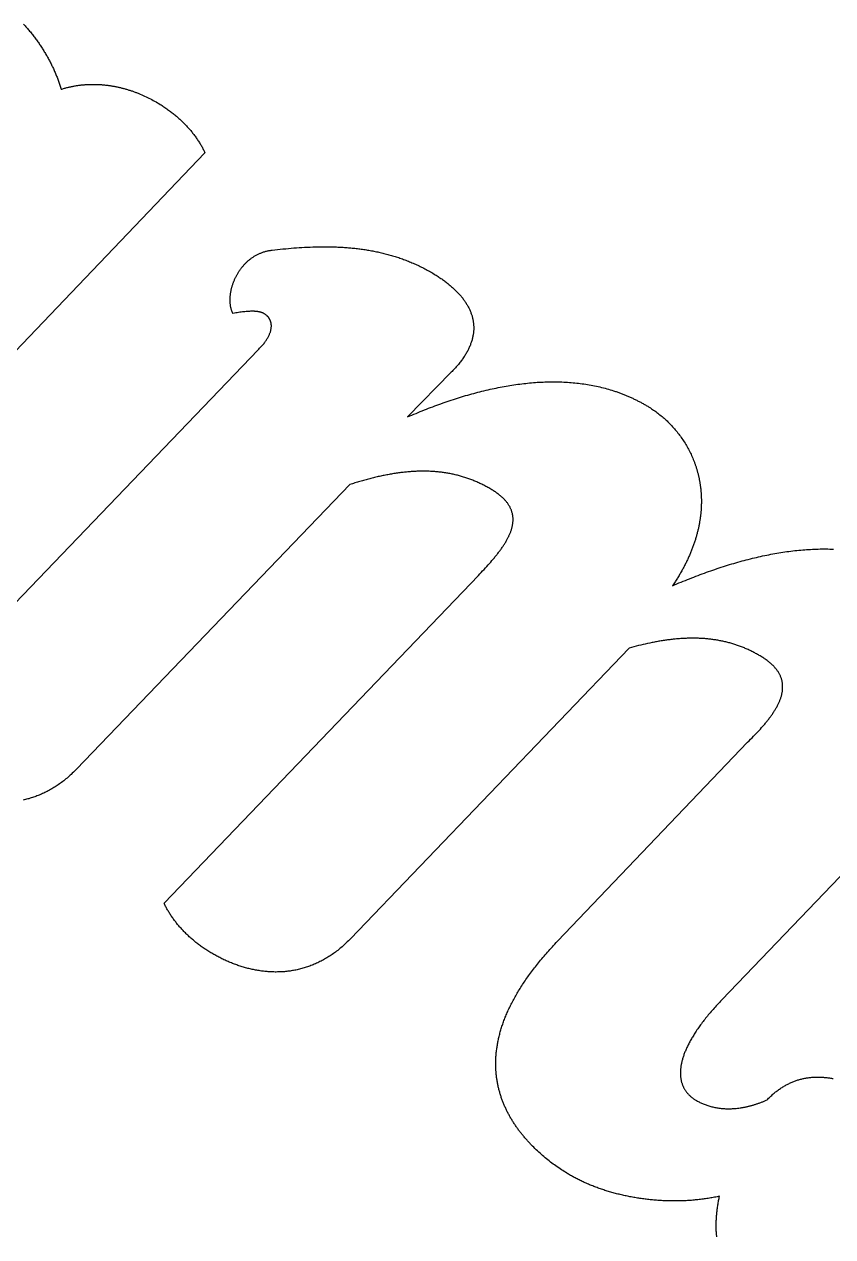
# Model space of a CAD drawing. Extents: x 156 to 510, y 849 to 1306.
# Drawn here: x 202.46 to 228.22, y 932.41 to 971.03 of the extents above; entities that cross this region are included whole.
import ezdxf

# ---------------------------------------------------------------- set-up
doc = ezdxf.new("R2010")
doc.units = 0
doc.layers.add('color#7d7d7dff', color=1, linetype='CONTINUOUS')

msp = doc.modelspace()

# ---------------------------------------------------------------- linework, layer by layer
at = {"layer": 'color#7d7d7dff'}
for points in [[(202.44, 971.032), (202.465, 971.004), (202.489, 970.977), (202.514, 970.95), (202.538, 970.922), (202.561, 970.895), (202.585, 970.868), (202.608, 970.84), (202.631, 970.812), (202.654, 970.785), (202.676, 970.757), (202.699, 970.729), (202.721, 970.701), (202.743, 970.673), (202.764, 970.645), (202.786, 970.617), (202.807, 970.589), (202.828, 970.561), (202.849, 970.532), (202.87, 970.504), (202.89, 970.476), (202.91, 970.447), (202.93, 970.418), (202.95, 970.39), (202.969, 970.361), (202.988, 970.332), (203.007, 970.303), (203.026, 970.275), (203.045, 970.246), (203.063, 970.217), (203.081, 970.187), (203.099, 970.158), (203.117, 970.129), (203.135, 970.1), (203.152, 970.07), (203.169, 970.041), (203.186, 970.011), (203.203, 969.981), (203.219, 969.952), (203.235, 969.922), (203.251, 969.892), (203.267, 969.862), (203.283, 969.832), (203.298, 969.802), (203.313, 969.772), (203.328, 969.742), (203.343, 969.712), (203.358, 969.681), (203.372, 969.651), (203.386, 969.62), (203.4, 969.59), (203.414, 969.559), (203.427, 969.528), (203.441, 969.497), (203.454, 969.466), (203.467, 969.435), (203.48, 969.404), (203.492, 969.373), (203.504, 969.342), (203.516, 969.311), (203.528, 969.279), (203.54, 969.248), (203.551, 969.216), (203.563, 969.185), (203.574, 969.153), (203.585, 969.121), (203.595, 969.09), (203.606, 969.058), (203.616, 969.026), (203.626, 968.994), (203.636, 968.961), (203.661, 968.969), (203.687, 968.977), (203.712, 968.985), (203.737, 968.992), (203.763, 968.999), (203.788, 969.006), (203.813, 969.013), (203.839, 969.019), (203.864, 969.026), (203.89, 969.032), (203.915, 969.038), (203.941, 969.043), (203.966, 969.049), (203.992, 969.054), (204.018, 969.059), (204.043, 969.064), (204.069, 969.068), (204.094, 969.073), (204.12, 969.077), (204.146, 969.081), (204.171, 969.085), (204.197, 969.088), (204.223, 969.091), (204.248, 969.095), (204.274, 969.098), (204.3, 969.1), (204.325, 969.103), (204.351, 969.105), (204.377, 969.107), (204.403, 969.109), (204.428, 969.111), (204.454, 969.113), (204.48, 969.114), (204.506, 969.115), (204.531, 969.116), (204.557, 969.117), (204.583, 969.117), (204.608, 969.118), (204.634, 969.118), (204.66, 969.118), (204.685, 969.118), (204.711, 969.118), (204.737, 969.117), (204.762, 969.116), (204.788, 969.115), (204.814, 969.114), (204.839, 969.113), (204.865, 969.112), (204.891, 969.11), (204.916, 969.108), (204.942, 969.106), (204.967, 969.104), (204.993, 969.102), (205.018, 969.099), (205.044, 969.096), (205.069, 969.093), (205.095, 969.09), (205.12, 969.087), (205.145, 969.084), (205.171, 969.08), (205.196, 969.076), (205.222, 969.073), (205.247, 969.068), (205.272, 969.064), (205.297, 969.06), (205.323, 969.055), (205.348, 969.05), (205.373, 969.045), (205.398, 969.04), (205.423, 969.035), (205.448, 969.03), (205.473, 969.024), (205.498, 969.018), (205.523, 969.013), (205.548, 969.006), (205.573, 969), (205.598, 968.994), (205.622, 968.987), (205.647, 968.981), (205.672, 968.974), (205.696, 968.967), (205.721, 968.96), (205.745, 968.952), (205.77, 968.945), (205.794, 968.937), (205.819, 968.93), (205.843, 968.922), (205.867, 968.914), (205.892, 968.906), (205.916, 968.897), (205.94, 968.889), (205.964, 968.88), (205.988, 968.871), (206.012, 968.862), (206.036, 968.853), (206.06, 968.844), (206.084, 968.835), (206.108, 968.825), (206.131, 968.816), (206.155, 968.806), (206.202, 968.786), (206.249, 968.766), (206.295, 968.745), (206.342, 968.723), (206.388, 968.701), (206.433, 968.679), (206.479, 968.656), (206.524, 968.632), (206.569, 968.608), (206.613, 968.584), (206.657, 968.559), (206.701, 968.533), (206.744, 968.507), (206.788, 968.481), (206.818, 968.462), (206.849, 968.442), (206.879, 968.422), (206.91, 968.402), (206.94, 968.382), (206.969, 968.362), (206.999, 968.341), (207.028, 968.32), (207.057, 968.299), (207.086, 968.278), (207.114, 968.257), (207.142, 968.235), (207.17, 968.213), (207.198, 968.191), (207.226, 968.169), (207.253, 968.147), (207.28, 968.124), (207.307, 968.102), (207.333, 968.079), (207.359, 968.056), (207.385, 968.033), (207.411, 968.009), (207.436, 967.986), (207.461, 967.962), (207.486, 967.938), (207.511, 967.914), (207.535, 967.89), (207.559, 967.866), (207.583, 967.842), (207.606, 967.817), (207.629, 967.793), (207.652, 967.768), (207.675, 967.743), (207.697, 967.718), (207.719, 967.693), (207.741, 967.668), (207.762, 967.643), (207.783, 967.618), (207.804, 967.592), (207.824, 967.567), (207.844, 967.541), (207.864, 967.515), (207.884, 967.49), (207.903, 967.464), (207.922, 967.438), (207.94, 967.412), (207.958, 967.386), (207.976, 967.36), (207.994, 967.334), (208.011, 967.307), (208.028, 967.281), (208.044, 967.255), (208.061, 967.228), (208.077, 967.202), (208.092, 967.176), (208.107, 967.149), (208.122, 967.123), (208.136, 967.096), (208.151, 967.07), (208.164, 967.043), (208.178, 967.017), (208.191, 966.99), (208.203, 966.964), (208.216, 966.937), (198.135, 956.391)], [(201.912, 952.329), (209.91, 960.664), (209.934, 960.687), (209.957, 960.71), (209.979, 960.733), (210, 960.756), (210.021, 960.779), (210.041, 960.802), (210.06, 960.824), (210.079, 960.847), (210.097, 960.869), (210.114, 960.892), (210.131, 960.914), (210.146, 960.936), (210.162, 960.958), (210.176, 960.98), (210.19, 961.001), (210.203, 961.023), (210.216, 961.044), (210.228, 961.066), (210.239, 961.087), (210.249, 961.108), (210.259, 961.128), (210.268, 961.149), (210.277, 961.169), (210.285, 961.19), (210.292, 961.21), (210.299, 961.23), (210.305, 961.249), (210.31, 961.269), (210.315, 961.288), (210.319, 961.307), (210.323, 961.326), (210.326, 961.345), (210.328, 961.363), (210.33, 961.382), (210.331, 961.4), (210.331, 961.418), (210.331, 961.426), (210.331, 961.435), (210.331, 961.444), (210.33, 961.453), (210.33, 961.461), (210.329, 961.47), (210.328, 961.478), (210.327, 961.487), (210.326, 961.495), (210.325, 961.503), (210.323, 961.511), (210.322, 961.52), (210.32, 961.528), (210.318, 961.536), (210.316, 961.544), (210.314, 961.551), (210.311, 961.559), (210.309, 961.567), (210.306, 961.575), (210.303, 961.582), (210.3, 961.59), (210.297, 961.597), (210.294, 961.605), (210.291, 961.612), (210.287, 961.62), (210.284, 961.627), (210.28, 961.634), (210.276, 961.641), (210.272, 961.648), (210.268, 961.655), (210.264, 961.662), (210.259, 961.668), (210.254, 961.675), (210.25, 961.682), (210.245, 961.688), (210.24, 961.695), (210.235, 961.701), (210.229, 961.708), (210.224, 961.714), (210.218, 961.72), (210.213, 961.726), (210.207, 961.732), (210.201, 961.738), (210.195, 961.744), (210.182, 961.755), (210.169, 961.766), (210.155, 961.777), (210.141, 961.788), (210.127, 961.798), (210.111, 961.807), (210.103, 961.813), (210.094, 961.818), (210.085, 961.823), (210.076, 961.827), (210.066, 961.832), (210.056, 961.836), (210.047, 961.84), (210.037, 961.844), (210.026, 961.848), (210.016, 961.852), (210.005, 961.855), (209.994, 961.858), (209.983, 961.862), (209.972, 961.865), (209.961, 961.867), (209.949, 961.87), (209.937, 961.872), (209.925, 961.875), (209.912, 961.877), (209.9, 961.879), (209.887, 961.881), (209.874, 961.882), (209.861, 961.884), (209.847, 961.885), (209.834, 961.886), (209.82, 961.887), (209.806, 961.888), (209.791, 961.889), (209.777, 961.89), (209.762, 961.89), (209.747, 961.89), (209.732, 961.89), (209.7, 961.89), (209.668, 961.889), (209.635, 961.888), (209.6, 961.886), (209.565, 961.884), (209.529, 961.88), (209.491, 961.877), (209.453, 961.873), (209.413, 961.868), (209.373, 961.863), (209.331, 961.857), (209.288, 961.851), (209.244, 961.844), (209.199, 961.837), (209.153, 961.83), (209.106, 961.821), (209.099, 961.835), (209.092, 961.85), (209.086, 961.864), (209.08, 961.879), (209.074, 961.893), (209.069, 961.909), (209.064, 961.924), (209.059, 961.94), (209.054, 961.955), (209.05, 961.971), (209.046, 961.988), (209.042, 962.004), (209.039, 962.021), (209.035, 962.037), (209.032, 962.054), (209.03, 962.072), (209.027, 962.089), (209.025, 962.106), (209.023, 962.124), (209.021, 962.142), (209.02, 962.16), (209.019, 962.178), (209.018, 962.196), (209.017, 962.215), (209.017, 962.233), (209.017, 962.252), (209.017, 962.271), (209.018, 962.289), (209.018, 962.308), (209.019, 962.328), (209.021, 962.347), (209.022, 962.366), (209.024, 962.385), (209.026, 962.405), (209.028, 962.424), (209.031, 962.444), (209.034, 962.464), (209.037, 962.483), (209.04, 962.503), (209.044, 962.523), (209.047, 962.543), (209.052, 962.563), (209.056, 962.583), (209.061, 962.603), (209.066, 962.623), (209.071, 962.643), (209.076, 962.663), (209.082, 962.683), (209.088, 962.703), (209.094, 962.723), (209.101, 962.743), (209.107, 962.763), (209.114, 962.783), (209.122, 962.803), (209.129, 962.823), (209.137, 962.843), (209.145, 962.863), (209.153, 962.883), (209.162, 962.903), (209.17, 962.922), (209.179, 962.942), (209.189, 962.962), (209.198, 962.981), (209.208, 963.001), (209.218, 963.02), (209.228, 963.039), (209.239, 963.058), (209.25, 963.077), (209.261, 963.096), (209.272, 963.115), (209.284, 963.134), (209.296, 963.153), (209.308, 963.171), (209.32, 963.19), (209.333, 963.208), (209.346, 963.226), (209.359, 963.244), (209.372, 963.262), (209.386, 963.279), (209.399, 963.297), (209.414, 963.314), (209.428, 963.331), (209.443, 963.348), (209.457, 963.365), (209.472, 963.381), (209.488, 963.398), (209.503, 963.414), (209.519, 963.43), (209.535, 963.446), (209.552, 963.461), (209.568, 963.477), (209.585, 963.492), (209.602, 963.507), (209.62, 963.521), (209.637, 963.535), (209.655, 963.55), (209.673, 963.563), (209.691, 963.577), (209.71, 963.59), (209.729, 963.604), (209.748, 963.616), (209.767, 963.629), (209.787, 963.641), (209.806, 963.653), (209.827, 963.665), (209.847, 963.676), (209.867, 963.687), (209.888, 963.698), (209.909, 963.708), (209.93, 963.718), (209.952, 963.728), (209.974, 963.737), (209.996, 963.746), (210.018, 963.755), (210.04, 963.763), (210.063, 963.771), (210.086, 963.779), (210.109, 963.786), (210.133, 963.793), (210.156, 963.8), (210.18, 963.806), (210.204, 963.812), (210.229, 963.817), (210.253, 963.822), (210.278, 963.827), (210.303, 963.831), (210.329, 963.835), (210.354, 963.838), (210.441, 963.848), (210.528, 963.858), (210.615, 963.867), (210.702, 963.875), (210.789, 963.884), (210.875, 963.892), (210.962, 963.899), (211.048, 963.906), (211.134, 963.912), (211.22, 963.918), (211.306, 963.924), (211.392, 963.928), (211.478, 963.933), (211.563, 963.936), (211.649, 963.939), (211.691, 963.941), (211.734, 963.942), (211.777, 963.943), (211.819, 963.944), (211.861, 963.944), (211.904, 963.945), (211.946, 963.945), (211.989, 963.945), (212.031, 963.945), (212.073, 963.945), (212.115, 963.945), (212.157, 963.944), (212.2, 963.944), (212.242, 963.943), (212.284, 963.942), (212.326, 963.94), (212.368, 963.939), (212.409, 963.938), (212.451, 963.936), (212.493, 963.934), (212.535, 963.932), (212.576, 963.929), (212.618, 963.927), (212.659, 963.924), (212.701, 963.921), (212.742, 963.918), (212.784, 963.915), (212.825, 963.911), (212.866, 963.908), (212.908, 963.904), (212.949, 963.9), (212.99, 963.895), (213.031, 963.891), (213.072, 963.886), (213.113, 963.881), (213.154, 963.876), (213.195, 963.87), (213.235, 963.865), (213.276, 963.859), (213.317, 963.853), (213.357, 963.847), (213.398, 963.84), (213.438, 963.833), (213.479, 963.826), (213.519, 963.819), (213.559, 963.812), (213.6, 963.804), (213.64, 963.796), (213.68, 963.788), (213.72, 963.779), (213.76, 963.771), (213.8, 963.762), (213.839, 963.753), (213.879, 963.743), (213.919, 963.734), (213.958, 963.724), (213.998, 963.714), (214.037, 963.703), (214.077, 963.693), (214.116, 963.682), (214.155, 963.67), (214.194, 963.659), (214.233, 963.647), (214.272, 963.635), (214.311, 963.623), (214.35, 963.61), (214.389, 963.598), (214.428, 963.585), (214.466, 963.571), (214.505, 963.558), (214.543, 963.544), (214.582, 963.529), (214.62, 963.515), (214.658, 963.5), (214.696, 963.485), (214.734, 963.47), (214.772, 963.454), (214.81, 963.438), (214.848, 963.422), (214.886, 963.406), (214.923, 963.389), (214.961, 963.372), (214.999, 963.354), (215.036, 963.336), (215.073, 963.318), (215.11, 963.3), (215.148, 963.281), (215.185, 963.262), (215.222, 963.243), (215.258, 963.224), (215.295, 963.204), (215.332, 963.183), (215.369, 963.163), (215.405, 963.142), (215.441, 963.121), (215.478, 963.099), (215.514, 963.077), (215.55, 963.055), (215.581, 963.036), (215.611, 963.017), (215.641, 962.997), (215.671, 962.978), (215.701, 962.958), (215.73, 962.939), (215.758, 962.919), (215.787, 962.899), (215.814, 962.879), (215.842, 962.859), (215.869, 962.838), (215.896, 962.818), (215.923, 962.798), (215.949, 962.777), (215.975, 962.757), (216, 962.736), (216.025, 962.715), (216.05, 962.694), (216.074, 962.673), (216.098, 962.652), (216.121, 962.631), (216.145, 962.61), (216.167, 962.588), (216.19, 962.567), (216.212, 962.545), (216.233, 962.524), (216.254, 962.502), (216.275, 962.48), (216.296, 962.459), (216.316, 962.437), (216.335, 962.414), (216.355, 962.392), (216.373, 962.37), (216.392, 962.348), (216.41, 962.325), (216.427, 962.303), (216.445, 962.28), (216.461, 962.258), (216.478, 962.235), (216.494, 962.212), (216.509, 962.189), (216.524, 962.166), (216.539, 962.143), (216.553, 962.12), (216.567, 962.097), (216.581, 962.074), (216.594, 962.05), (216.606, 962.027), (216.619, 962.003), (216.63, 961.98), (216.642, 961.956), (216.652, 961.932), (216.663, 961.908), (216.673, 961.884), (216.682, 961.861), (216.691, 961.836), (216.7, 961.812), (216.708, 961.788), (216.716, 961.764), (216.723, 961.74), (216.73, 961.715), (216.737, 961.691), (216.743, 961.666), (216.748, 961.642), (216.753, 961.617), (216.758, 961.592), (216.762, 961.567), (216.765, 961.542), (216.768, 961.517), (216.771, 961.492), (216.773, 961.467), (216.775, 961.442), (216.776, 961.417), (216.777, 961.392), (216.777, 961.366), (216.777, 961.341), (216.777, 961.316), (216.776, 961.29), (216.774, 961.264), (216.772, 961.239), (216.769, 961.213), (216.766, 961.187), (216.763, 961.162), (216.758, 961.136), (216.754, 961.11), (216.749, 961.084), (216.743, 961.058), (216.737, 961.032), (216.731, 961.006), (216.724, 960.979), (216.716, 960.953), (216.708, 960.927), (216.699, 960.9), (216.69, 960.874), (216.68, 960.848), (216.67, 960.821), (216.66, 960.794), (216.648, 960.768), (216.637, 960.741), (216.624, 960.715), (216.612, 960.688), (216.598, 960.661), (216.585, 960.634), (216.57, 960.607), (216.555, 960.58), (216.54, 960.553), (216.524, 960.526), (216.507, 960.499), (216.49, 960.472), (216.473, 960.445), (216.455, 960.418), (216.436, 960.39), (216.417, 960.363), (216.397, 960.336), (216.377, 960.308), (216.356, 960.281), (216.334, 960.254), (216.312, 960.226), (216.29, 960.198), (216.267, 960.171), (216.243, 960.143), (216.219, 960.116), (216.194, 960.088), (216.169, 960.06), (216.143, 960.033), (216.116, 960.005), (216.089, 959.977), (216.062, 959.949), (214.673, 958.526), (214.74, 958.555), (214.806, 958.583), (214.873, 958.611), (214.939, 958.639), (215.006, 958.667), (215.072, 958.694), (215.139, 958.72), (215.205, 958.747), (215.271, 958.773), (215.338, 958.799), (215.404, 958.824), (215.47, 958.849), (215.536, 958.874), (215.602, 958.898), (215.668, 958.923), (215.734, 958.946), (215.8, 958.97), (215.866, 958.993), (215.932, 959.015), (215.998, 959.038), (216.063, 959.059), (216.129, 959.081), (216.195, 959.102), (216.26, 959.123), (216.325, 959.143), (216.391, 959.164), (216.456, 959.183), (216.521, 959.203), (216.586, 959.221), (216.651, 959.24), (216.716, 959.258), (216.781, 959.276), (216.846, 959.293), (216.911, 959.31), (216.975, 959.327), (217.04, 959.343), (217.104, 959.359), (217.169, 959.374), (217.233, 959.389), (217.297, 959.404), (217.361, 959.418), (217.425, 959.432), (217.489, 959.445), (217.553, 959.458), (217.616, 959.471), (217.68, 959.483), (217.743, 959.495), (217.807, 959.506), (217.87, 959.517), (217.933, 959.527), (217.996, 959.537), (218.059, 959.547), (218.122, 959.556), (218.184, 959.565), (218.247, 959.573), (218.309, 959.581), (218.371, 959.588), (218.434, 959.595), (218.496, 959.601), (218.557, 959.607), (218.619, 959.613), (218.681, 959.618), (218.742, 959.623), (218.804, 959.627), (218.865, 959.631), (218.926, 959.634), (218.987, 959.637), (219.048, 959.639), (219.108, 959.641), (219.169, 959.642), (219.229, 959.643), (219.289, 959.644), (219.35, 959.643), (219.409, 959.643), (219.469, 959.642), (219.529, 959.64), (219.588, 959.638), (219.648, 959.636), (219.707, 959.633), (219.766, 959.629), (219.824, 959.625), (219.883, 959.621), (219.941, 959.616), (220, 959.61), (220.058, 959.604), (220.116, 959.598), (220.173, 959.591), (220.231, 959.583), (220.288, 959.575), (220.346, 959.567), (220.403, 959.558), (220.46, 959.548), (220.516, 959.538), (220.573, 959.527), (220.629, 959.516), (220.685, 959.504), (220.741, 959.492), (220.797, 959.479), (220.852, 959.466), (220.908, 959.452), (220.963, 959.437), (221.018, 959.422), (221.072, 959.407), (221.127, 959.391), (221.181, 959.374), (221.235, 959.357), (221.289, 959.339), (221.316, 959.33), (221.343, 959.321), (221.37, 959.311), (221.396, 959.302), (221.423, 959.292), (221.45, 959.282), (221.476, 959.272), (221.503, 959.262), (221.529, 959.252), (221.555, 959.242), (221.582, 959.231), (221.608, 959.221), (221.634, 959.21), (221.66, 959.199), (221.687, 959.188), (221.713, 959.176), (221.739, 959.165), (221.765, 959.154), (221.79, 959.142), (221.816, 959.13), (221.842, 959.118), (221.868, 959.106), (221.893, 959.094), (221.919, 959.081), (221.945, 959.069), (221.97, 959.056), (221.995, 959.043), (222.021, 959.03), (222.046, 959.017), (222.071, 959.004), (222.097, 958.99), (222.122, 958.977), (222.147, 958.963), (222.172, 958.949), (222.197, 958.935), (222.222, 958.921), (222.246, 958.907), (222.271, 958.892), (222.296, 958.878), (222.32, 958.863), (222.345, 958.848), (222.37, 958.833), (222.405, 958.811), (222.44, 958.788), (222.474, 958.765), (222.509, 958.742), (222.543, 958.718), (222.577, 958.694), (222.611, 958.669), (222.645, 958.643), (222.678, 958.618), (222.711, 958.592), (222.744, 958.565), (222.776, 958.538), (222.809, 958.51), (222.841, 958.482), (222.872, 958.454), (222.904, 958.425), (222.935, 958.396), (222.966, 958.366), (222.996, 958.336), (223.026, 958.306), (223.056, 958.275), (223.086, 958.244), (223.115, 958.212), (223.144, 958.18), (223.172, 958.147), (223.2, 958.114), (223.228, 958.081), (223.256, 958.047), (223.283, 958.013), (223.31, 957.979), (223.336, 957.944), (223.362, 957.909), (223.387, 957.873), (223.412, 957.837), (223.437, 957.8), (223.461, 957.764), (223.485, 957.727), (223.509, 957.689), (223.532, 957.651), (223.555, 957.613), (223.577, 957.574), (223.598, 957.535), (223.62, 957.496), (223.64, 957.456), (223.661, 957.416), (223.681, 957.376), (223.7, 957.335), (223.719, 957.294), (223.737, 957.253), (223.755, 957.211), (223.772, 957.169), (223.789, 957.126), (223.798, 957.105), (223.806, 957.084), (223.814, 957.062), (223.822, 957.041), (223.829, 957.019), (223.837, 956.997), (223.844, 956.975), (223.852, 956.953), (223.859, 956.932), (223.866, 956.909), (223.873, 956.887), (223.88, 956.865), (223.886, 956.843), (223.893, 956.821), (223.899, 956.798), (223.905, 956.776), (223.911, 956.753), (223.917, 956.73), (223.923, 956.708), (223.929, 956.685), (223.934, 956.662), (223.94, 956.639), (223.945, 956.616), (223.95, 956.593), (223.955, 956.57), (223.959, 956.546), (223.964, 956.523), (223.969, 956.5), (223.973, 956.476), (223.977, 956.453), (223.981, 956.429), (223.985, 956.405), (223.989, 956.382), (223.992, 956.358), (223.996, 956.334), (223.999, 956.31), (224.002, 956.286), (224.005, 956.262), (224.008, 956.237), (224.01, 956.213), (224.013, 956.189), (224.015, 956.165), (224.017, 956.14), (224.019, 956.116), (224.021, 956.091), (224.022, 956.066), (224.024, 956.042), (224.025, 956.017), (224.026, 955.992), (224.027, 955.967), (224.028, 955.942), (224.029, 955.917), (224.029, 955.892), (224.029, 955.867), (224.03, 955.842), (224.03, 955.816), (224.029, 955.791), (224.029, 955.766), (224.028, 955.74), (224.028, 955.715), (224.027, 955.689), (224.026, 955.663), (224.024, 955.638), (224.023, 955.612), (224.021, 955.586), (224.02, 955.56), (224.018, 955.534), (224.015, 955.508), (224.013, 955.482), (224.011, 955.456), (224.008, 955.43), (224.005, 955.403), (224.002, 955.377), (223.999, 955.351), (223.995, 955.324), (223.992, 955.298), (223.988, 955.271), (223.984, 955.245), (223.979, 955.218), (223.975, 955.192), (223.971, 955.165), (223.966, 955.138), (223.961, 955.111), (223.956, 955.084), (223.95, 955.057), (223.945, 955.03), (223.939, 955.003), (223.933, 954.976), (223.927, 954.949), (223.921, 954.922), (223.914, 954.894), (223.907, 954.867), (223.9, 954.84), (223.893, 954.812), (223.886, 954.785), (223.879, 954.757), (223.871, 954.73), (223.863, 954.702), (223.855, 954.675), (223.846, 954.647), (223.838, 954.619), (223.829, 954.591), (223.82, 954.563), (223.811, 954.536), (223.802, 954.508), (223.792, 954.48), (223.782, 954.452), (223.772, 954.424), (223.762, 954.395), (223.752, 954.367), (223.741, 954.339), (223.73, 954.311), (223.719, 954.283), (223.708, 954.254), (223.696, 954.226), (223.684, 954.197), (223.672, 954.169), (223.66, 954.14), (223.648, 954.112), (223.635, 954.083), (223.622, 954.055), (223.609, 954.026), (223.596, 953.997), (223.583, 953.969), (223.569, 953.94), (223.555, 953.911), (223.541, 953.882), (223.526, 953.853), (223.512, 953.824), (223.497, 953.795), (223.482, 953.766), (223.467, 953.737), (223.451, 953.708), (223.435, 953.679), (223.419, 953.65), (223.403, 953.621), (223.387, 953.592), (223.37, 953.562), (223.353, 953.533), (223.336, 953.504), (223.318, 953.474), (223.301, 953.445), (223.283, 953.416), (223.265, 953.386), (223.246, 953.357), (223.228, 953.327), (223.209, 953.298), (223.19, 953.268), (223.171, 953.238), (223.151, 953.209), (223.131, 953.179), (223.111, 953.149), (223.179, 953.179), (223.247, 953.207), (223.315, 953.236), (223.383, 953.264), (223.451, 953.292), (223.519, 953.319), (223.586, 953.347), (223.654, 953.373), (223.722, 953.4), (223.789, 953.426), (223.857, 953.452), (223.924, 953.478), (223.992, 953.503), (224.059, 953.528), (224.127, 953.553), (224.194, 953.577), (224.261, 953.601), (224.328, 953.625), (224.395, 953.648), (224.462, 953.671), (224.529, 953.694), (224.596, 953.716), (224.663, 953.738), (224.73, 953.759), (224.797, 953.781), (224.863, 953.801), (224.93, 953.822), (224.996, 953.842), (225.062, 953.862), (225.129, 953.881), (225.195, 953.9), (225.261, 953.918), (225.327, 953.937), (225.393, 953.954), (225.459, 953.972), (225.525, 953.989), (225.59, 954.005), (225.656, 954.022), (225.721, 954.038), (225.787, 954.053), (225.852, 954.068), (225.917, 954.083), (225.982, 954.097), (226.047, 954.111), (226.112, 954.124), (226.177, 954.137), (226.241, 954.15), (226.306, 954.162), (226.37, 954.173), (226.434, 954.185), (226.498, 954.196), (226.563, 954.206), (226.626, 954.216), (226.69, 954.226), (226.754, 954.235), (226.817, 954.243), (226.881, 954.251), (226.944, 954.259), (227.007, 954.267), (227.07, 954.273), (227.133, 954.28), (227.196, 954.286), (227.258, 954.291), (227.321, 954.296), (227.383, 954.301), (227.445, 954.305), (227.507, 954.308), (227.569, 954.311), (227.631, 954.314), (227.693, 954.316), (227.754, 954.318), (227.815, 954.319), (227.876, 954.32), (227.937, 954.32), (227.998, 954.32), (228.059, 954.319), (228.119, 954.317), (228.18, 954.316), (228.24, 954.313)], [(224.52, 932.409), (224.517, 932.439), (224.514, 932.469), (224.512, 932.499), (224.51, 932.529), (224.508, 932.559), (224.506, 932.589), (224.505, 932.62), (224.504, 932.651), (224.503, 932.681), (224.502, 932.712), (224.502, 932.743), (224.502, 932.775), (224.502, 932.806), (224.503, 932.838), (224.503, 932.869), (224.504, 932.901), (224.506, 932.933), (224.507, 932.965), (224.509, 932.997), (224.511, 933.03), (224.513, 933.062), (224.516, 933.095), (224.519, 933.128), (224.522, 933.161), (224.525, 933.194), (224.529, 933.227), (224.533, 933.26), (224.537, 933.294), (224.541, 933.327), (224.546, 933.361), (224.551, 933.395), (224.556, 933.429), (224.562, 933.463), (224.568, 933.497), (224.574, 933.532), (224.58, 933.566), (224.587, 933.601), (224.593, 933.636), (224.601, 933.671), (224.608, 933.706), (224.568, 933.697), (224.528, 933.688), (224.488, 933.68), (224.447, 933.672), (224.407, 933.665), (224.367, 933.657), (224.326, 933.65), (224.286, 933.643), (224.245, 933.637), (224.204, 933.63), (224.164, 933.624), (224.123, 933.618), (224.082, 933.613), (224.041, 933.608), (224, 933.602), (223.959, 933.598), (223.918, 933.593), (223.877, 933.589), (223.836, 933.585), (223.795, 933.581), (223.754, 933.577), (223.713, 933.574), (223.671, 933.571), (223.63, 933.568), (223.589, 933.566), (223.548, 933.563), (223.506, 933.561), (223.465, 933.559), (223.424, 933.558), (223.382, 933.557), (223.341, 933.555), (223.3, 933.555), (223.258, 933.554), (223.217, 933.554), (223.176, 933.553), (223.135, 933.553), (223.093, 933.554), (223.052, 933.554), (223.011, 933.555), (222.97, 933.556), (222.928, 933.557), (222.887, 933.559), (222.846, 933.561), (222.805, 933.562), (222.764, 933.565), (222.723, 933.567), (222.682, 933.57), (222.641, 933.572), (222.6, 933.575), (222.559, 933.579), (222.518, 933.582), (222.478, 933.586), (222.437, 933.59), (222.396, 933.594), (222.356, 933.598), (222.315, 933.603), (222.275, 933.608), (222.234, 933.613), (222.194, 933.618), (222.154, 933.623), (222.114, 933.629), (222.074, 933.635), (222.034, 933.641), (221.994, 933.647), (221.954, 933.654), (221.914, 933.66), (221.875, 933.667), (221.835, 933.674), (221.796, 933.682), (221.756, 933.689), (221.717, 933.697), (221.678, 933.705), (221.639, 933.713), (221.6, 933.721), (221.561, 933.73), (221.523, 933.739), (221.484, 933.747), (221.446, 933.757), (221.407, 933.766), (221.369, 933.775), (221.331, 933.785), (221.293, 933.795), (221.256, 933.805), (221.218, 933.815), (221.181, 933.826), (221.143, 933.836), (221.106, 933.847), (221.069, 933.858), (221.032, 933.869), (220.996, 933.881), (220.959, 933.892), (220.923, 933.904), (220.886, 933.916), (220.85, 933.928), (220.814, 933.94), (220.779, 933.953), (220.743, 933.965), (220.708, 933.978), (220.673, 933.991), (220.638, 934.004), (220.603, 934.018), (220.568, 934.031), (220.534, 934.045), (220.5, 934.059), (220.465, 934.073), (220.432, 934.087), (220.398, 934.101), (220.365, 934.116), (220.331, 934.13), (220.298, 934.145), (220.266, 934.16), (220.233, 934.175), (220.201, 934.191), (220.168, 934.206), (220.136, 934.222), (220.105, 934.238), (220.073, 934.254), (220.042, 934.27), (220.011, 934.286), (219.98, 934.303), (219.95, 934.319), (219.92, 934.336), (219.89, 934.353), (219.86, 934.37), (219.83, 934.387), (219.801, 934.404), (219.772, 934.422), (219.743, 934.44), (219.7, 934.466), (219.657, 934.494), (219.614, 934.522), (219.571, 934.55), (219.528, 934.579), (219.485, 934.608), (219.441, 934.638), (219.398, 934.669), (219.355, 934.7), (219.313, 934.731), (219.27, 934.763), (219.227, 934.795), (219.184, 934.828), (219.142, 934.862), (219.1, 934.896), (219.058, 934.93), (219.016, 934.965), (218.974, 935.001), (218.932, 935.037), (218.891, 935.073), (218.85, 935.11), (218.809, 935.147), (218.769, 935.185), (218.729, 935.224), (218.689, 935.263), (218.65, 935.302), (218.63, 935.322), (218.611, 935.342), (218.591, 935.362), (218.572, 935.382), (218.553, 935.403), (218.533, 935.423), (218.514, 935.444), (218.496, 935.465), (218.477, 935.486), (218.458, 935.507), (218.439, 935.528), (218.421, 935.549), (218.403, 935.57), (218.384, 935.592), (218.366, 935.614), (218.348, 935.635), (218.33, 935.657), (218.313, 935.679), (218.295, 935.701), (218.278, 935.724), (218.26, 935.746), (218.243, 935.768), (218.226, 935.791), (218.209, 935.814), (218.192, 935.837), (218.175, 935.86), (218.159, 935.883), (218.142, 935.906), (218.126, 935.929), (218.11, 935.953), (218.094, 935.976), (218.078, 936), (218.063, 936.024), (218.047, 936.048), (218.032, 936.072), (218.017, 936.096), (218.002, 936.12), (217.987, 936.145), (217.972, 936.169), (217.958, 936.194), (217.944, 936.219), (217.93, 936.244), (217.916, 936.269), (217.902, 936.294), (217.888, 936.319), (217.875, 936.345), (217.862, 936.37), (217.848, 936.396), (217.836, 936.422), (217.823, 936.447), (217.811, 936.473), (217.798, 936.5), (217.786, 936.526), (217.774, 936.552), (217.763, 936.579), (217.751, 936.605), (217.74, 936.632), (217.729, 936.659), (217.718, 936.686), (217.707, 936.713), (217.697, 936.74), (217.687, 936.767), (217.677, 936.795), (217.667, 936.822), (217.657, 936.85), (217.648, 936.878), (217.639, 936.906), (217.63, 936.934), (217.622, 936.962), (217.613, 936.99), (217.605, 937.019), (217.597, 937.047), (217.589, 937.076), (217.582, 937.104), (217.575, 937.133), (217.568, 937.162), (217.561, 937.191), (217.555, 937.221), (217.548, 937.25), (217.543, 937.279), (217.537, 937.309), (217.531, 937.339), (217.526, 937.369), (217.521, 937.398), (217.517, 937.429), (217.512, 937.459), (217.508, 937.489), (217.504, 937.519), (217.501, 937.55), (217.497, 937.581), (217.494, 937.611), (217.492, 937.642), (217.489, 937.673), (217.487, 937.704), (217.485, 937.735), (217.483, 937.767), (217.482, 937.798), (217.481, 937.83), (217.48, 937.862), (217.48, 937.893), (217.48, 937.925), (217.48, 937.957), (217.48, 937.989), (217.481, 938.022), (217.482, 938.054), (217.484, 938.087), (217.485, 938.119), (217.487, 938.152), (217.49, 938.185), (217.492, 938.218), (217.495, 938.251), (217.498, 938.284), (217.502, 938.317), (217.506, 938.351), (217.51, 938.384), (217.515, 938.418), (217.52, 938.452), (217.525, 938.486), (217.53, 938.52), (217.536, 938.554), (217.543, 938.588), (217.549, 938.623), (217.556, 938.657), (217.563, 938.692), (217.571, 938.726), (217.579, 938.761), (217.587, 938.796), (217.596, 938.831), (217.605, 938.866), (217.614, 938.902), (217.624, 938.937), (217.634, 938.972), (217.645, 939.008), (217.655, 939.044), (217.667, 939.08), (217.678, 939.116), (217.69, 939.152), (217.703, 939.188), (217.715, 939.224), (217.728, 939.261), (217.742, 939.297), (217.756, 939.334), (217.77, 939.371), (217.784, 939.407), (217.799, 939.444), (217.815, 939.481), (217.831, 939.519), (217.847, 939.556), (217.863, 939.593), (217.88, 939.631), (217.898, 939.669), (217.915, 939.706), (217.934, 939.744), (217.952, 939.782), (217.971, 939.821), (217.991, 939.859), (218.01, 939.897), (218.031, 939.936), (218.051, 939.974), (218.072, 940.013), (218.094, 940.052), (218.116, 940.091), (218.138, 940.13), (218.161, 940.169), (218.184, 940.208), (218.208, 940.247), (218.232, 940.287), (218.256, 940.326), (218.281, 940.366), (218.307, 940.406), (218.333, 940.446), (218.359, 940.486), (218.386, 940.526), (218.413, 940.566), (218.44, 940.607), (218.468, 940.647), (218.497, 940.688), (218.526, 940.728), (218.555, 940.769), (218.585, 940.81), (218.616, 940.851), (218.647, 940.892), (218.678, 940.933), (218.71, 940.975), (218.742, 941.016), (218.775, 941.058), (218.808, 941.1), (218.841, 941.141), (218.876, 941.183), (218.91, 941.225), (218.945, 941.267), (218.981, 941.31), (219.017, 941.352), (219.054, 941.394), (219.091, 941.437), (219.128, 941.48), (219.166, 941.523), (219.205, 941.565), (219.244, 941.608), (219.284, 941.652), (219.324, 941.695), (219.364, 941.738), (219.405, 941.782), (219.447, 941.825), (225.504, 948.168), (225.552, 948.214), (225.599, 948.261), (225.645, 948.307), (225.691, 948.353), (225.736, 948.4), (225.78, 948.446), (225.824, 948.492), (225.867, 948.538), (225.909, 948.584), (225.95, 948.63), (225.97, 948.653), (225.99, 948.676), (226.01, 948.699), (226.029, 948.722), (226.049, 948.745), (226.068, 948.767), (226.086, 948.79), (226.105, 948.813), (226.123, 948.836), (226.141, 948.859), (226.159, 948.881), (226.177, 948.904), (226.194, 948.927), (226.211, 948.949), (226.228, 948.972), (226.244, 948.994), (226.26, 949.017), (226.276, 949.04), (226.291, 949.062), (226.307, 949.084), (226.322, 949.107), (226.336, 949.129), (226.35, 949.152), (226.364, 949.174), (226.378, 949.196), (226.391, 949.219), (226.404, 949.241), (226.417, 949.263), (226.429, 949.285), (226.441, 949.307), (226.453, 949.329), (226.464, 949.351), (226.475, 949.373), (226.486, 949.395), (226.496, 949.417), (226.506, 949.439), (226.515, 949.461), (226.524, 949.483), (226.533, 949.505), (226.541, 949.526), (226.549, 949.548), (226.557, 949.57), (226.564, 949.591), (226.57, 949.613), (226.577, 949.634), (226.582, 949.656), (226.588, 949.677), (226.593, 949.699), (226.598, 949.72), (226.602, 949.741), (226.606, 949.762), (226.609, 949.784), (226.612, 949.805), (226.614, 949.826), (226.616, 949.847), (226.618, 949.868), (226.619, 949.889), (226.619, 949.91), (226.619, 949.931), (226.619, 949.951), (226.618, 949.972), (226.617, 949.993), (226.615, 950.013), (226.613, 950.034), (226.61, 950.054), (226.607, 950.075), (226.603, 950.095), (226.599, 950.116), (226.594, 950.136), (226.589, 950.156), (226.583, 950.176), (226.577, 950.196), (226.57, 950.216), (226.562, 950.236), (226.554, 950.256), (226.546, 950.276), (226.537, 950.296), (226.527, 950.316), (226.517, 950.335), (226.507, 950.355), (226.495, 950.374), (226.484, 950.394), (226.471, 950.413), (226.458, 950.433), (226.445, 950.452), (226.431, 950.471), (226.416, 950.49), (226.401, 950.509), (226.385, 950.528), (226.368, 950.547), (226.351, 950.566), (226.333, 950.585), (226.315, 950.604), (226.296, 950.622), (226.277, 950.641), (226.256, 950.66), (226.236, 950.678), (226.214, 950.696), (226.192, 950.715), (226.169, 950.733), (226.146, 950.751), (226.122, 950.769), (226.097, 950.787), (226.072, 950.805), (226.046, 950.823), (226.019, 950.841), (225.992, 950.858), (225.964, 950.876), (225.935, 950.894), (225.905, 950.911), (225.876, 950.929), (225.847, 950.946), (225.817, 950.963), (225.788, 950.979), (225.758, 950.995), (225.728, 951.011), (225.699, 951.027), (225.669, 951.042), (225.639, 951.057), (225.609, 951.072), (225.579, 951.086), (225.549, 951.1), (225.519, 951.114), (225.489, 951.128), (225.459, 951.141), (225.429, 951.154), (225.399, 951.167), (225.368, 951.179), (225.338, 951.192), (225.308, 951.203), (225.277, 951.215), (225.246, 951.226), (225.216, 951.238), (225.185, 951.248), (225.154, 951.259), (225.124, 951.269), (225.093, 951.279), (225.062, 951.289), (225.031, 951.299), (225, 951.308), (224.969, 951.317), (224.938, 951.326), (224.906, 951.334), (224.875, 951.342), (224.844, 951.35), (224.812, 951.358), (224.781, 951.365), (224.75, 951.373), (224.718, 951.38), (224.686, 951.386), (224.655, 951.393), (224.623, 951.399), (224.591, 951.405), (224.559, 951.411), (224.527, 951.416), (224.495, 951.421), (224.463, 951.426), (224.431, 951.431), (224.399, 951.436), (224.367, 951.44), (224.335, 951.444), (224.302, 951.448), (224.27, 951.451), (224.237, 951.455), (224.205, 951.458), (224.172, 951.461), (224.139, 951.463), (224.107, 951.466), (224.074, 951.468), (224.041, 951.47), (224.008, 951.472), (223.975, 951.473), (223.942, 951.474), (223.909, 951.476), (223.876, 951.476), (223.843, 951.477), (223.809, 951.478), (223.776, 951.478), (223.743, 951.478), (223.709, 951.478), (223.676, 951.477), (223.642, 951.476), (223.608, 951.476), (223.575, 951.475), (223.541, 951.473), (223.507, 951.472), (223.473, 951.47), (223.439, 951.468), (223.405, 951.466), (223.371, 951.464), (223.337, 951.462), (223.303, 951.459), (223.268, 951.456), (223.234, 951.453), (223.199, 951.45), (223.165, 951.446), (223.13, 951.443), (223.096, 951.439), (223.061, 951.435), (223.026, 951.431), (222.991, 951.426), (222.956, 951.422), (222.922, 951.417), (222.886, 951.412), (222.851, 951.407), (222.816, 951.401), (222.781, 951.396), (222.746, 951.39), (222.71, 951.384), (222.675, 951.378), (222.639, 951.372), (222.604, 951.366), (222.568, 951.359), (222.532, 951.353), (222.497, 951.346), (222.461, 951.339), (222.389, 951.324), (222.317, 951.309), (222.244, 951.293), (222.172, 951.276), (222.099, 951.259), (222.026, 951.241), (221.952, 951.223), (221.878, 951.204), (221.804, 951.184), (221.73, 951.164), (212.851, 941.903), (212.817, 941.869), (212.784, 941.835), (212.751, 941.803), (212.717, 941.771), (212.684, 941.739), (212.65, 941.708), (212.616, 941.678), (212.582, 941.649), (212.548, 941.62), (212.514, 941.591), (212.479, 941.563), (212.445, 941.536), (212.41, 941.509), (212.375, 941.483), (212.341, 941.458), (212.306, 941.433), (212.271, 941.408), (212.236, 941.385), (212.201, 941.361), (212.165, 941.339), (212.13, 941.316), (212.095, 941.295), (212.059, 941.274), (212.024, 941.253), (211.988, 941.233), (211.952, 941.214), (211.916, 941.195), (211.88, 941.177), (211.845, 941.159), (211.808, 941.142), (211.772, 941.125), (211.736, 941.109), (211.7, 941.093), (211.664, 941.078), (211.627, 941.063), (211.591, 941.049), (211.555, 941.036), (211.518, 941.023), (211.482, 941.01), (211.445, 940.998), (211.409, 940.986), (211.372, 940.975), (211.335, 940.964), (211.299, 940.954), (211.262, 940.944), (211.225, 940.935), (211.188, 940.927), (211.152, 940.918), (211.115, 940.91), (211.078, 940.903), (211.041, 940.896), (211.004, 940.89), (210.967, 940.884), (210.93, 940.878), (210.893, 940.873), (210.857, 940.869), (210.82, 940.864), (210.783, 940.861), (210.746, 940.857), (210.709, 940.855), (210.672, 940.852), (210.635, 940.85), (210.598, 940.849), (210.561, 940.847), (210.525, 940.847), (210.488, 940.846), (210.451, 940.846), (210.414, 940.847), (210.377, 940.848), (210.341, 940.849), (210.304, 940.851), (210.267, 940.853), (210.231, 940.855), (210.194, 940.858), (210.158, 940.861), (210.121, 940.865), (210.085, 940.869), (210.048, 940.873), (210.012, 940.878), (209.976, 940.883), (209.939, 940.889), (209.903, 940.895), (209.867, 940.901), (209.831, 940.907), (209.795, 940.914), (209.759, 940.922), (209.723, 940.929), (209.687, 940.937), (209.652, 940.945), (209.616, 940.954), (209.58, 940.963), (209.545, 940.972), (209.509, 940.982), (209.474, 940.992), (209.439, 941.002), (209.404, 941.013), (209.369, 941.024), (209.334, 941.035), (209.299, 941.046), (209.264, 941.058), (209.229, 941.07), (209.195, 941.083), (209.16, 941.095), (209.126, 941.108), (209.092, 941.122), (209.058, 941.135), (209.024, 941.149), (208.99, 941.163), (208.956, 941.178), (208.922, 941.192), (208.889, 941.207), (208.855, 941.223), (208.822, 941.238), (208.789, 941.254), (208.756, 941.27), (208.723, 941.286), (208.691, 941.303), (208.658, 941.319), (208.626, 941.336), (208.593, 941.354), (208.561, 941.371), (208.529, 941.389), (208.497, 941.407), (208.466, 941.425), (208.434, 941.443), (208.403, 941.462), (208.372, 941.481), (208.341, 941.5), (208.31, 941.519), (208.279, 941.539), (208.249, 941.558), (208.219, 941.578), (208.189, 941.598), (208.159, 941.619), (208.13, 941.639), (208.1, 941.66), (208.071, 941.681), (208.043, 941.703), (208.014, 941.724), (207.986, 941.746), (207.958, 941.767), (207.93, 941.789), (207.903, 941.811), (207.875, 941.834), (207.848, 941.856), (207.822, 941.879), (207.795, 941.902), (207.769, 941.925), (207.743, 941.948), (207.717, 941.971), (207.692, 941.995), (207.667, 942.019), (207.642, 942.042), (207.617, 942.066), (207.593, 942.09), (207.569, 942.115), (207.545, 942.139), (207.522, 942.163), (207.499, 942.188), (207.476, 942.213), (207.453, 942.238), (207.431, 942.262), (207.409, 942.287), (207.388, 942.313), (207.366, 942.338), (207.345, 942.363), (207.324, 942.389), (207.304, 942.414), (207.284, 942.44), (207.264, 942.465), (207.245, 942.491), (207.225, 942.517), (207.207, 942.543), (207.188, 942.569), (207.17, 942.595), (207.152, 942.621), (207.134, 942.647), (207.117, 942.673), (207.1, 942.7), (207.084, 942.726), (207.068, 942.752), (207.052, 942.779), (207.036, 942.805), (207.021, 942.831), (207.006, 942.858), (206.992, 942.884), (206.978, 942.911), (206.964, 942.937), (206.951, 942.964), (206.938, 942.99), (206.925, 943.017), (206.913, 943.043), (216.925, 953.48), (216.971, 953.527), (217.016, 953.575), (217.061, 953.622), (217.106, 953.669), (217.149, 953.716), (217.192, 953.763), (217.235, 953.81), (217.277, 953.857), (217.318, 953.903), (217.358, 953.95), (217.398, 953.996), (217.436, 954.042), (217.455, 954.065), (217.474, 954.088), (217.493, 954.111), (217.511, 954.134), (217.529, 954.157), (217.547, 954.18), (217.564, 954.203), (217.582, 954.226), (217.599, 954.248), (217.616, 954.271), (217.632, 954.294), (217.649, 954.317), (217.665, 954.339), (217.68, 954.362), (217.696, 954.384), (217.711, 954.407), (217.726, 954.429), (217.741, 954.452), (217.755, 954.474), (217.769, 954.496), (217.782, 954.518), (217.796, 954.541), (217.809, 954.563), (217.822, 954.585), (217.834, 954.607), (217.846, 954.629), (217.858, 954.651), (217.869, 954.673), (217.88, 954.695), (217.891, 954.717), (217.901, 954.739), (217.911, 954.761), (217.921, 954.782), (217.93, 954.804), (217.939, 954.826), (217.947, 954.847), (217.955, 954.869), (217.963, 954.891), (217.97, 954.912), (217.977, 954.933), (217.984, 954.955), (217.99, 954.976), (217.996, 954.997), (218.001, 955.019), (218.006, 955.04), (218.01, 955.061), (218.014, 955.082), (218.018, 955.103), (218.021, 955.124), (218.024, 955.145), (218.026, 955.166), (218.028, 955.187), (218.029, 955.207), (218.03, 955.228), (218.03, 955.249), (218.03, 955.269), (218.03, 955.29), (218.029, 955.31), (218.027, 955.331), (218.025, 955.351), (218.023, 955.372), (218.02, 955.392), (218.016, 955.412), (218.012, 955.432), (218.008, 955.452), (218.003, 955.472), (217.997, 955.492), (217.991, 955.512), (217.985, 955.532), (217.977, 955.552), (217.97, 955.572), (217.962, 955.591), (217.953, 955.611), (217.943, 955.631), (217.934, 955.65), (217.923, 955.67), (217.912, 955.689), (217.901, 955.708), (217.888, 955.728), (217.876, 955.747), (217.862, 955.766), (217.849, 955.785), (217.834, 955.804), (217.819, 955.823), (217.803, 955.842), (217.787, 955.861), (217.77, 955.879), (217.753, 955.898), (217.734, 955.917), (217.716, 955.935), (217.696, 955.954), (217.676, 955.972), (217.656, 955.991), (217.634, 956.009), (217.612, 956.027), (217.59, 956.045), (217.566, 956.063), (217.542, 956.081), (217.518, 956.099), (217.493, 956.117), (217.467, 956.135), (217.44, 956.153), (217.413, 956.17), (217.385, 956.188), (217.354, 956.207), (217.323, 956.226), (217.291, 956.244), (217.26, 956.262), (217.229, 956.28), (217.198, 956.297), (217.166, 956.314), (217.135, 956.331), (217.103, 956.347), (217.072, 956.363), (217.04, 956.379), (217.008, 956.395), (216.976, 956.41), (216.944, 956.425), (216.912, 956.439), (216.88, 956.453), (216.848, 956.467), (216.816, 956.481), (216.784, 956.494), (216.751, 956.507), (216.719, 956.52), (216.687, 956.532), (216.654, 956.544), (216.621, 956.556), (216.589, 956.568), (216.556, 956.579), (216.523, 956.59), (216.49, 956.6), (216.457, 956.611), (216.424, 956.621), (216.391, 956.631), (216.358, 956.64), (216.324, 956.649), (216.291, 956.658), (216.258, 956.667), (216.224, 956.675), (216.19, 956.683), (216.157, 956.691), (216.123, 956.698), (216.089, 956.705), (216.055, 956.712), (216.022, 956.719), (215.988, 956.725), (215.953, 956.731), (215.919, 956.737), (215.885, 956.742), (215.851, 956.747), (215.816, 956.752), (215.782, 956.757), (215.747, 956.762), (215.713, 956.766), (215.678, 956.77), (215.643, 956.773), (215.609, 956.776), (215.574, 956.78), (215.539, 956.782), (215.504, 956.785), (215.469, 956.787), (215.433, 956.789), (215.398, 956.791), (215.363, 956.793), (215.328, 956.794), (215.292, 956.795), (215.257, 956.796), (215.221, 956.796), (215.185, 956.796), (215.149, 956.796), (215.114, 956.796), (215.078, 956.796), (215.042, 956.795), (215.006, 956.794), (214.97, 956.793), (214.933, 956.791), (214.897, 956.789), (214.861, 956.787), (214.824, 956.785), (214.788, 956.783), (214.751, 956.78), (214.715, 956.777), (214.678, 956.774), (214.641, 956.771), (214.604, 956.767), (214.568, 956.763), (214.531, 956.759), (214.493, 956.755), (214.456, 956.75), (214.419, 956.746), (214.382, 956.741), (214.345, 956.735), (214.307, 956.73), (214.27, 956.724), (214.232, 956.719), (214.194, 956.712), (214.157, 956.706), (214.119, 956.7), (214.081, 956.693), (214.043, 956.686), (214.005, 956.679), (213.967, 956.671), (213.929, 956.664), (213.891, 956.656), (213.852, 956.648), (213.814, 956.64), (213.776, 956.631), (213.737, 956.623), (213.698, 956.614), (213.66, 956.605), (213.621, 956.596), (213.582, 956.586), (213.543, 956.576), (213.504, 956.567), (213.465, 956.557), (213.426, 956.546), (213.387, 956.536), (213.348, 956.525), (213.309, 956.514), (213.269, 956.503), (213.23, 956.492), (213.19, 956.481), (213.151, 956.469), (213.111, 956.458), (213.071, 956.446), (213.031, 956.433), (212.991, 956.421), (212.951, 956.409), (212.911, 956.396), (212.831, 956.37), (204.124, 947.306), (204.091, 947.272), (204.058, 947.238), (204.025, 947.206), (203.991, 947.174), (203.957, 947.142), (203.924, 947.111), (203.89, 947.081), (203.856, 947.052), (203.822, 947.023), (203.787, 946.994), (203.753, 946.966), (203.719, 946.939), (203.684, 946.912), (203.649, 946.886), (203.615, 946.861), (203.58, 946.836), (203.545, 946.811), (203.51, 946.788), (203.475, 946.764), (203.439, 946.742), (203.404, 946.719), (203.369, 946.698), (203.333, 946.677), (203.298, 946.656), (203.262, 946.636), (203.226, 946.617), (203.19, 946.598), (203.154, 946.58), (203.118, 946.562), (203.082, 946.545), (203.046, 946.528), (203.01, 946.512), (202.974, 946.496), (202.938, 946.481), (202.901, 946.466), (202.865, 946.452), (202.829, 946.439), (202.792, 946.426), (202.756, 946.413), (202.719, 946.401), (202.683, 946.389), (202.646, 946.378), (202.609, 946.367), (202.573, 946.357), (202.536, 946.347), (202.499, 946.338), (202.462, 946.329), (202.426, 946.321)], [(230.692, 946.224), (224.68, 939.955), (224.643, 939.917), (224.608, 939.879), (224.572, 939.842), (224.538, 939.804), (224.504, 939.767), (224.47, 939.73), (224.437, 939.693), (224.405, 939.657), (224.373, 939.621), (224.342, 939.584), (224.311, 939.549), (224.28, 939.513), (224.251, 939.477), (224.222, 939.442), (224.193, 939.407), (224.165, 939.372), (224.137, 939.337), (224.11, 939.302), (224.084, 939.268), (224.058, 939.234), (224.032, 939.2), (224.007, 939.166), (223.983, 939.132), (223.959, 939.099), (223.935, 939.066), (223.912, 939.033), (223.89, 939), (223.868, 938.967), (223.846, 938.935), (223.825, 938.903), (223.805, 938.871), (223.785, 938.839), (223.765, 938.807), (223.747, 938.776), (223.728, 938.745), (223.71, 938.714), (223.693, 938.683), (223.675, 938.652), (223.659, 938.622), (223.643, 938.592), (223.627, 938.562), (223.612, 938.532), (223.597, 938.502), (223.583, 938.473), (223.569, 938.444), (223.556, 938.415), (223.543, 938.386), (223.531, 938.358), (223.519, 938.329), (223.508, 938.301), (223.497, 938.273), (223.486, 938.246), (223.476, 938.218), (223.466, 938.191), (223.457, 938.164), (223.448, 938.137), (223.44, 938.11), (223.432, 938.084), (223.425, 938.058), (223.418, 938.031), (223.411, 938.006), (223.405, 937.98), (223.399, 937.955), (223.394, 937.93), (223.389, 937.905), (223.384, 937.88), (223.38, 937.855), (223.377, 937.831), (223.373, 937.807), (223.371, 937.783), (223.368, 937.759), (223.366, 937.736), (223.365, 937.713), (223.363, 937.69), (223.362, 937.667), (223.362, 937.644), (223.362, 937.622), (223.362, 937.6), (223.363, 937.578), (223.364, 937.556), (223.366, 937.535), (223.368, 937.513), (223.37, 937.492), (223.373, 937.471), (223.376, 937.451), (223.379, 937.43), (223.383, 937.41), (223.387, 937.39), (223.391, 937.371), (223.396, 937.351), (223.401, 937.332), (223.407, 937.313), (223.413, 937.294), (223.419, 937.275), (223.426, 937.257), (223.433, 937.239), (223.44, 937.221), (223.448, 937.203), (223.456, 937.186), (223.464, 937.168), (223.473, 937.151), (223.482, 937.135), (223.492, 937.118), (223.501, 937.102), (223.511, 937.086), (223.522, 937.07), (223.533, 937.054), (223.544, 937.039), (223.555, 937.023), (223.567, 937.008), (223.579, 936.994), (223.591, 936.979), (223.604, 936.965), (223.616, 936.951), (223.63, 936.937), (223.643, 936.924), (223.657, 936.91), (223.671, 936.897), (223.686, 936.884), (223.7, 936.872), (223.716, 936.859), (223.731, 936.847), (223.746, 936.835), (223.762, 936.823), (223.779, 936.812), (223.795, 936.801), (223.812, 936.79), (223.829, 936.779), (223.853, 936.764), (223.878, 936.749), (223.904, 936.735), (223.929, 936.721), (223.955, 936.708), (223.982, 936.694), (224.009, 936.681), (224.036, 936.669), (224.064, 936.657), (224.092, 936.645), (224.12, 936.633), (224.149, 936.622), (224.178, 936.611), (224.208, 936.601), (224.238, 936.591), (224.268, 936.582), (224.299, 936.573), (224.33, 936.564), (224.361, 936.556), (224.393, 936.548), (224.425, 936.541), (224.458, 936.534), (224.491, 936.528), (224.524, 936.522), (224.557, 936.516), (224.591, 936.512), (224.626, 936.507), (224.66, 936.503), (224.695, 936.5), (224.731, 936.497), (224.767, 936.495), (224.803, 936.493), (224.839, 936.492), (224.876, 936.491), (224.913, 936.491), (224.95, 936.492), (224.988, 936.493), (225.026, 936.495), (225.064, 936.497), (225.103, 936.5), (225.142, 936.503), (225.181, 936.507), (225.221, 936.512), (225.261, 936.518), (225.281, 936.521), (225.301, 936.524), (225.321, 936.527), (225.342, 936.531), (225.362, 936.534), (225.383, 936.538), (225.403, 936.542), (225.424, 936.546), (225.445, 936.55), (225.465, 936.555), (225.486, 936.559), (225.507, 936.564), (225.528, 936.569), (225.549, 936.574), (225.57, 936.58), (225.592, 936.585), (225.613, 936.591), (225.634, 936.597), (225.656, 936.603), (225.677, 936.609), (225.699, 936.616), (225.72, 936.622), (225.742, 936.629), (225.764, 936.636), (225.786, 936.643), (225.808, 936.651), (225.83, 936.658), (225.852, 936.666), (225.874, 936.674), (225.896, 936.682), (225.919, 936.69), (225.941, 936.699), (225.963, 936.707), (225.986, 936.716), (226.008, 936.725), (226.031, 936.735), (226.054, 936.744), (226.077, 936.754), (226.099, 936.764), (226.122, 936.774), (226.147, 936.799), (226.171, 936.824), (226.196, 936.848), (226.22, 936.872), (226.245, 936.895), (226.27, 936.918), (226.295, 936.94), (226.32, 936.962), (226.345, 936.984), (226.37, 937.004), (226.396, 937.025), (226.421, 937.045), (226.446, 937.064), (226.472, 937.083), (226.498, 937.102), (226.523, 937.12), (226.549, 937.138), (226.575, 937.155), (226.601, 937.171), (226.627, 937.188), (226.653, 937.204), (226.679, 937.219), (226.705, 937.234), (226.732, 937.248), (226.758, 937.262), (226.784, 937.276), (226.811, 937.289), (226.838, 937.302), (226.864, 937.314), (226.891, 937.326), (226.918, 937.338), (226.945, 937.349), (226.971, 937.36), (226.998, 937.37), (227.025, 937.38), (227.052, 937.389), (227.08, 937.398), (227.107, 937.407), (227.134, 937.415), (227.161, 937.423), (227.189, 937.43), (227.216, 937.437), (227.244, 937.444), (227.271, 937.45), (227.299, 937.456), (227.326, 937.462), (227.354, 937.467), (227.382, 937.471), (227.409, 937.476), (227.437, 937.48), (227.465, 937.483), (227.493, 937.487), (227.521, 937.49), (227.549, 937.492), (227.577, 937.494), (227.605, 937.496), (227.633, 937.498), (227.661, 937.499), (227.689, 937.5), (227.717, 937.5), (227.745, 937.5), (227.773, 937.5), (227.801, 937.499), (227.83, 937.498), (227.858, 937.497), (227.886, 937.495), (227.915, 937.493), (227.943, 937.491), (227.971, 937.489), (228, 937.486), (228.028, 937.482), (228.057, 937.479), (228.085, 937.475), (228.113, 937.471), (228.142, 937.467), (228.17, 937.462), (228.199, 937.457), (228.227, 937.451)]]:
    msp.add_lwpolyline(points, dxfattribs=at)

doc.saveas('drawing.dxf')
